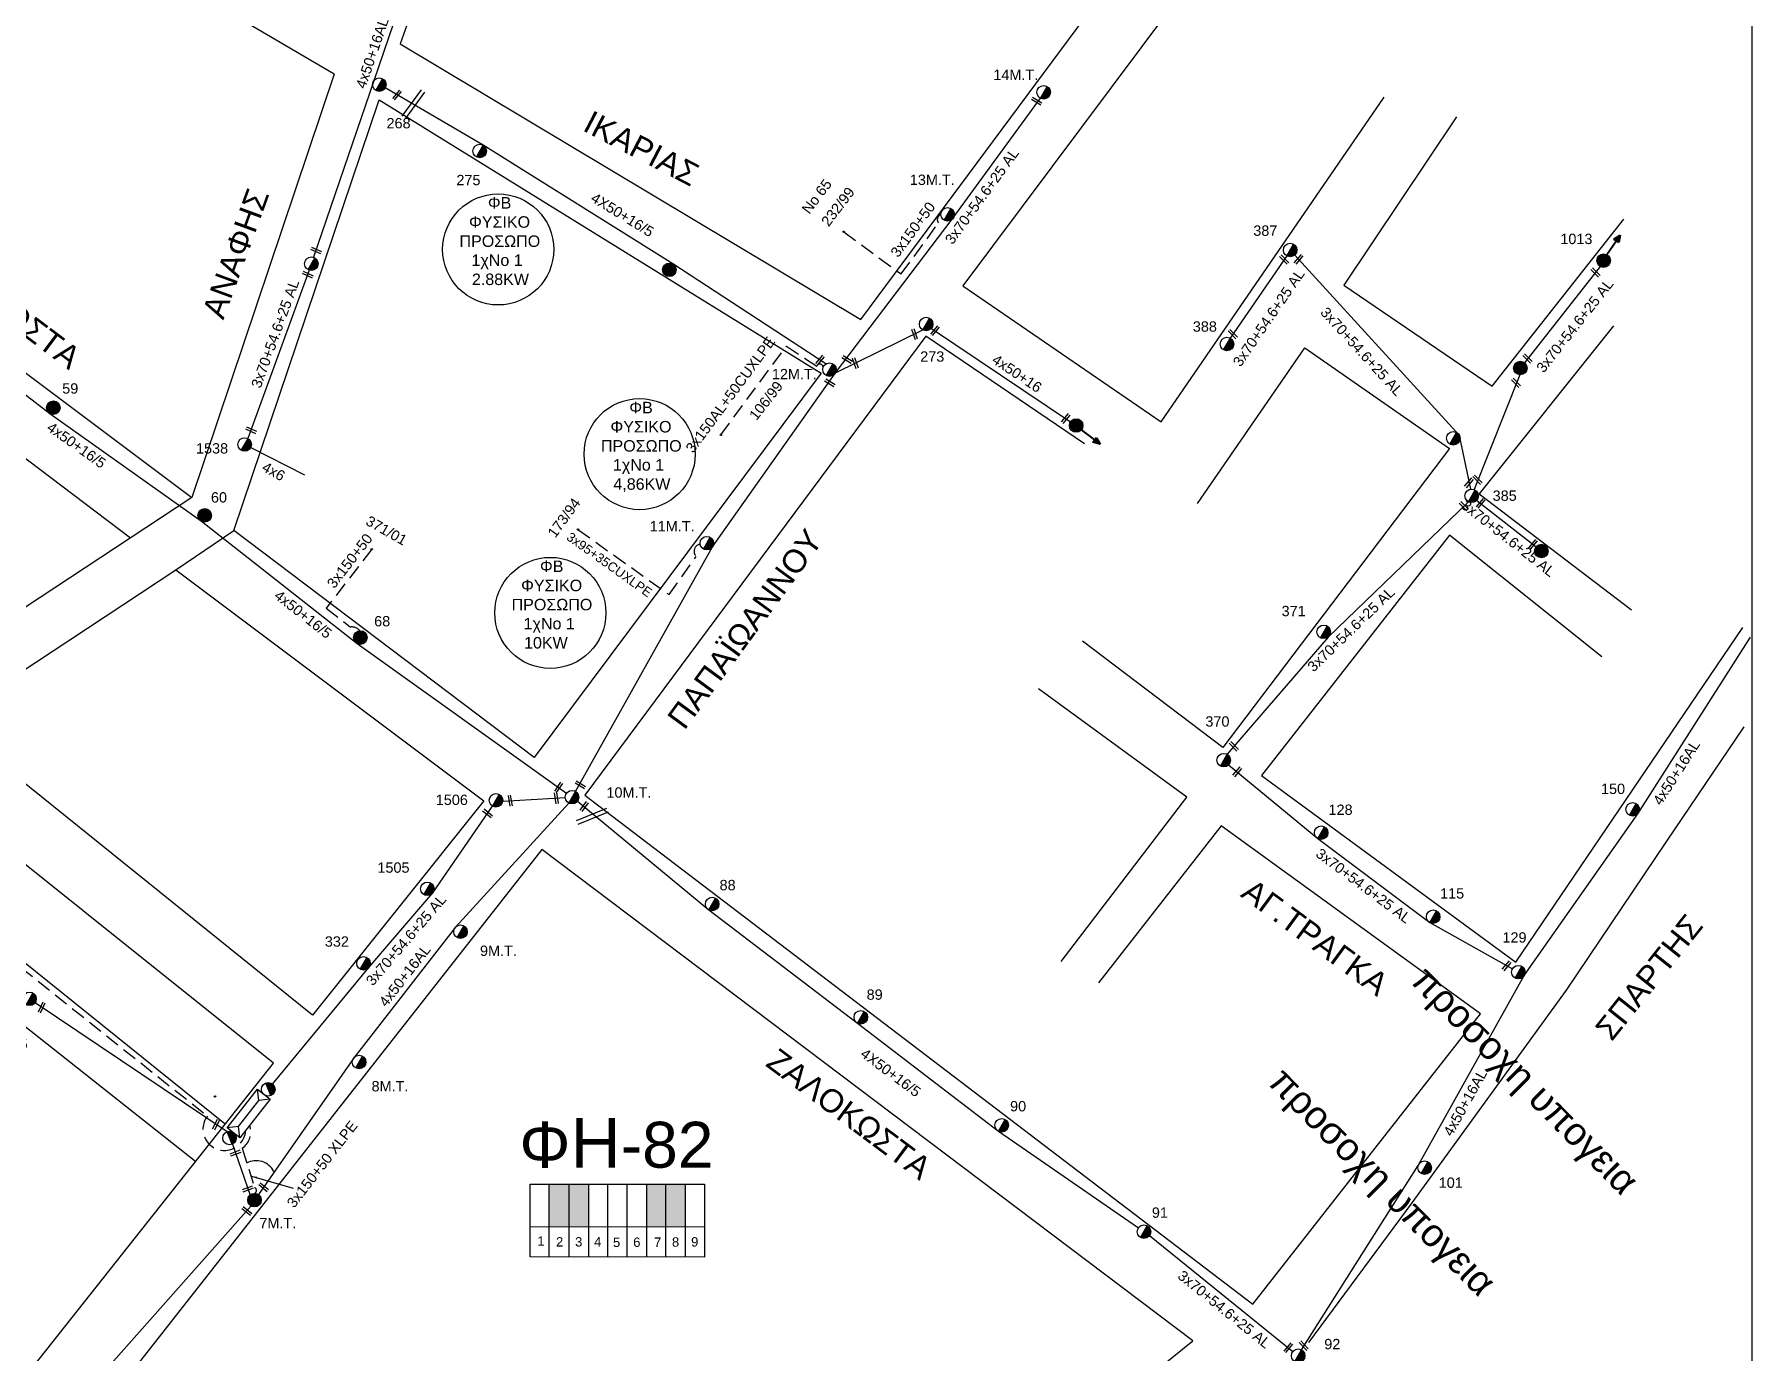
# Model space of a CAD drawing. Header units: millimetres. Extents: x 7477 to 9676, y 1828 to 2857.
# Drawn here: x 9203.3 to 9502.3, y 2445 to 2674.6 of the extents above; entities that cross this region are included whole.
import ezdxf
from ezdxf.enums import TextEntityAlignment as Align

# ---------------------------------------------------------------- set-up
doc = ezdxf.new("R2010")
doc.units = ezdxf.units.MM
doc.linetypes.add('DASHED', pattern=[19.05, 12.7, -6.35])
for name, color, linetype, lineweight in [('3x150+50', 7, 'Continuous', 30), ('3x150+50 XLPE', 7, 'SYN_LINE', 30), ('3x150AL+50CUXLPE', 7, 'Continuous', 30), ('3x70+54.6+25 AL', 7, 'SYN_LINE', 30), ('3x95+35CUXLPE', 7, 'Continuous', 30), ('4x50+16', 7, 'Continuous', 30), ('4x50+16_5', 7, 'Continuous', 30), ('4x50+16AL', 7, 'Continuous', 30), ('4x6', 7, 'SYN_LINE', 30), ('text διευθύνσεων', 250, 'Continuous', 30), ('Υπόβαθρο ΔΕΗ', 7, 'Continuous', 30), ('Υπόβαθρο ΔΕΗ @ 1', 7, 'Continuous', 30)]:
    doc.layers.add(name, color=color, linetype=linetype, lineweight=lineweight)
for name, color, linetype in [('Pillar OTE', 7, 'Continuous'), ('TEXT ΚΑΛΩΔΙΩΝ', 7, 'Continuous'), ('Άγνωστα', 7, 'Continuous'), ('Επίτονοι', 7, 'Continuous'), ('Επιγραφές - Σχήματα', 7, 'Continuous'), ('Καλώδια ΧΤ   3x150+50CU', 7, 'DASHED'), ('Καλώδια ΧΤ   3x150AL+50CU', 7, 'DASHED'), ('Μηχανική τομή', 7, 'Continuous'), ('Στύλος Ξύλινος', 7, 'Continuous'), ('Στύλος Ξύλινος @ 1', 7, 'Continuous'), ('Στύλος ΦΜ', 7, 'Continuous'), ('Στύλος ΦΜ @ 1', 7, 'Continuous'), ('Συνδέσεις', 7, 'Continuous'), ('Τομή', 7, 'Continuous'), ('Υποσταθμός εναέριος 2 στύλων', 7, 'Continuous'), ('Υποσταθμός πόλεως', 7, 'Continuous')]:
    doc.layers.add(name, color=color, linetype=linetype)
doc.styles.add('arial', font='ARIAL.TTF')
doc.styles.get("Standard").update_dxf_attribs({"font": 'ARIAL.TTF'})
doc.linetypes.add('SYN_LINE', pattern='A,0.5,-0.0001,["/\\/\\/\\/",Standard,S=0.1,R=0,X=0,Y=-0.05],-0.25', length=0.7501)
doc.dimstyles.new('ISO-25', dxfattribs={"dimtxt": 2.5, "dimasz": 2.5, "dimexe": 1.25, "dimexo": 0.625, "dimtad": 1, "dimtxsty": 'Standard', "dimcen": 2.5, "dimadec": 0, "dimazin": 0, "dimtfac": 1, "dimtmove": 0, "dimatfit": 3, "dimfxl": 1, "dimarcsym": 0})

# ---------------------------------------------------------------- blocks, each defined once
blk = doc.blocks.new('ΥΠΑΡΧΩΝ ΤΣΙΜΕΝΤΕΝΙΟΣ ΣΤΥΛΟΣ')
at = {"layer": 'Στύλος ΦΜ'}
blk.add_hatch(color=7, dxfattribs=at).paths.add_polyline_path([(-1.29, -2.28, 0.574793), (2.62, 0, 0.268822), (1.3, 2.27)])
at = {"layer": 'Στύλος ΦΜ', "color": 7}
blk.add_line((-1.29, -2.28), (1.3, 2.27), dxfattribs=at)
blk.add_circle((0, 0), 2.62, dxfattribs=at)
at = {"layer": 'Στύλος ΦΜ', "flags": 4}
for tag, p in [('ΤΥΠΟΣ', (-4.91, 3.03)), ('ΑΡΙΘΜΟΣ', (-4.68, 8.05))]:
    blk.add_attdef(tag, p, '', height=4, dxfattribs=at)
blk = doc.blocks.new('ΥΠΑΡΧΩΝ ΞΥΛΙΝΟΣ ΣΤΥΛΟΣ')
at = {"layer": 'Στύλος Ξύλινος'}
h = blk.add_hatch(color=7, dxfattribs=at)
h.paths.add_polyline_path([(-2.62, 0, 0.270008), (-1.29, -2.28), (1.3, 2.27, 0.576266)])
h.paths.add_polyline_path([(-1.29, -2.28, 0.574793), (2.62, 0, 0.268822), (1.3, 2.27)])
at = {"layer": 'Στύλος Ξύλινος', "color": 7}
blk.add_line((-1.29, -2.28), (1.3, 2.27), dxfattribs=at)
blk.add_circle((0, 0), 2.62, dxfattribs=at)
at = {"layer": 'Στύλος Ξύλινος', "flags": 4}
for tag, p in [('ΑΡΙΘΜΟΣ', (-4.91, 8.6)), ('ΤΥΠΟΣ', (-4.85, 3.39))]:
    blk.add_attdef(tag, p, '', height=4, dxfattribs=at)
blk = doc.blocks.new('ΥΠΟΣΤΑΘΜΟΣ ΕΝΑΕΡΙΟΣ ΕΠΙ 2 ΣΤΥΛΩΝ')
at = {"layer": 'Υποσταθμός εναέριος 2 στύλων', "linetype": 'Continuous'}
for points in [[(-11.97, -2.11, 0.574793), (-8.45, -0.07, 0.268822), (-9.64, 1.98)], [(9.68, -2.15, 0.574793), (13.19, -0.1, 0.268822), (12.01, 1.95)]]:
    blk.add_hatch(color=256, dxfattribs=at).paths.add_polyline_path(points)
for p, q in [((-11.97, -2.11), (-9.64, 1.98)), ((9.68, -2.15), (12.01, 1.95))]:
    blk.add_line(p, q, dxfattribs=at)
for centre in [(-10.81, -0.07), (10.84, -0.1)]:
    blk.add_circle(centre, 2.36, dxfattribs=at)
at = {"layer": 'Υποσταθμός πόλεως', "linetype": 'Continuous', "ltscale": 40}
blk.add_lwpolyline([(-8.57, 2.82), (8.57, 2.82), (8.57, -2.82), (-8.57, -2.82)], close=True, dxfattribs=at)
for points in [[(-5.75, 0), (-8.57, 2.82)], [(-8.57, -2.82), (-5.75, 0)], [(-5.75, 0), (5.75, 0)], [(5.75, 0), (8.57, 2.82)], [(8.57, -2.82), (5.75, 0)]]:
    blk.add_lwpolyline(points, dxfattribs=at)
at = {"layer": 'Υποσταθμός εναέριος 2 στύλων', "ltscale": 40, "flags": 1}
for tag, p in [('ΜΕΤΑΣΧΗΜΑΤΙΣΜΟΣ', (14.09, 2.51)), ('ΙΣΧΥΣ', (14.07, -0.28)), ('ΑΡΙΘΜΟΣ', (14.19, -3))]:
    blk.add_attdef(tag, p, '', height=1.8, dxfattribs=at)
blk = doc.blocks.new('ΜΗΧΑΝΙΚΗ ΤΟΜΗ')
at = {"layer": 'Μηχανική τομή', "ltscale": 40}
for p, q in [((-1.9, 0.8), (5.7, 0.8)), ((-1.9, -0.8), (5.7, -0.8))]:
    blk.add_line(p, q, dxfattribs=at)
blk = doc.blocks.new('ΕΠΙΤΟΝΟΣ')
at = {"layer": 'Επίτονοι', "lineweight": 40, "ltscale": 40}
blk.add_hatch(color=256, dxfattribs=at).paths.add_polyline_path([(-1.13, 6.47), (0, 9.1), (1.13, 6.47)])
for p, q in [((-1.13, 6.47), (0, 9.1)), ((0, 9.1), (1.13, 6.47)), ((1.13, 6.47), (-1.13, 6.47)), ((-1.13, 6.47), (0, 6.47)), ((0, 6.47), (0, 0))]:
    blk.add_line(p, q, dxfattribs=at)
blk = doc.blocks.new('ΤΟΜΗ')
at = {"layer": 'Τομή', "ltscale": 40}
for p, q in [((-5.7, 0), (17.1, 0)), ((-5.7, -2.8), (17.1, -2.8))]:
    blk.add_line(p, q, dxfattribs=at)
blk = doc.blocks.new('_ΣΥΝΔΕΣΗ')
at = {"layer": 'Συνδέσεις', "linetype": 'SYN_LINE', "ltscale": 40}
blk.add_hatch(color=256, dxfattribs=at).paths.add_polyline_path([(0.5, 0, 1), (-0.5, 0, 1)])
at = {"layer": 'Συνδέσεις'}
blk.add_circle((0, 0), 0.5, dxfattribs=at)

msp = doc.modelspace()

# ---------------------------------------------------------------- hatches: boundary and pattern name
at = {"layer": 'Καλώδια ΧΤ   3x150AL+50CU', "linetype": 'DASHED', "lineweight": -3, "ltscale": 0.2}
h = msp.add_hatch(color=6, dxfattribs=at)
h.dxf.hatch_style = 1
h.paths.add_polyline_path([(9296.41, 2474.34), (9292.97, 2474.34), (9292.97, 2466.98), (9296.41, 2466.98)])
h = msp.add_hatch(color=85, dxfattribs=at)
h.dxf.hatch_style = 1
h.paths.add_polyline_path([(9296.41, 2466.98), (9299.85, 2466.97), (9299.85, 2474.34), (9296.41, 2474.34)])
h = msp.add_hatch(color=30, dxfattribs=at)
h.dxf.hatch_style = 1
h.paths.add_polyline_path([(9313.17, 2474.33), (9309.87, 2474.33), (9309.87, 2466.97), (9313.17, 2466.96)])
h = msp.add_hatch(color=173, dxfattribs=at)
h.dxf.hatch_style = 1
h.paths.add_polyline_path([(9316.56, 2474.33), (9313.26, 2474.33), (9313.26, 2466.96), (9316.56, 2466.96)])

# ---------------------------------------------------------------- linework, layer by layer
at = {"lineweight": -3, "ltscale": 0.2}
for centre in [(9284.07, 2637.13), (9308.7, 2601.48), (9293.15, 2573.84)]:
    msp.add_circle(centre, 9.67, dxfattribs=at)
at = {"layer": '3x150+50', "color": 173, "linetype": 'DASHED', "lineweight": -3, "ltscale": 0.2}
msp.add_lwpolyline([(9344.25, 2640.21), (9354.22, 2632.86), (9360.77, 2641.74, -0.549198), (9361.15, 2643.18, 0.012471)], format="xyb", dxfattribs=at)
at = {"layer": '3x150+50', "color": 30, "linetype": 'DASHED', "lineweight": -3, "ltscale": 0.2}
msp.add_lwpolyline([(9262.05, 2584.92), (9254.12, 2574.66), (9258.37, 2571.37, -0.270451), (9259.98, 2570.71, 53.254211)], format="xyb", dxfattribs=at)
at = {"layer": '3x150+50 XLPE', "color": 7, "linetype": 'DASHED', "lineweight": -3, "ltscale": 0.2}
msp.add_lwpolyline([(9151.5, 2560.48), (9147.33, 2554.81), (9233.43, 2486.22, 1.317206), (9240.09, 2483.55, 6.266661)], format="xyb", dxfattribs=at)
at = {"layer": '3x150AL+50CUXLPE', "color": 173, "linetype": 'DASHED', "lineweight": -3, "ltscale": 0.2}
msp.add_lwpolyline([(9322.85, 2604.84), (9334.25, 2620.3), (9339.55, 2616.81, -0.879886), (9340.64, 2616.51, -6.90661)], format="xyb", dxfattribs=at)
at = {"layer": '3x70+54.6+25 AL', "color": 173, "linetype": 'SYN_LINE', "lineweight": -3, "ltscale": 15}
msp.add_lwpolyline([(9342.8, 2615.62), (9363.15, 2642.38), (9378.48, 2663.47)], dxfattribs=at)
at = {"layer": '3x70+54.6+25 AL', "color": 30, "linetype": 'SYN_LINE', "lineweight": -3, "ltscale": 15}
for points in [[(9421.41, 2635.99), (9411.56, 2621.67)], [(9453.42, 2595.38), (9451.46, 2604.72), (9422.78, 2636.15)], [(9475.99, 2634.15), (9462.79, 2617.4)], [(9461.95, 2615.3), (9454.02, 2595.31)], [(9453.01, 2593.19), (9428.58, 2569.63), (9410.99, 2549.21)], [(9454.47, 2593.43), (9464.8, 2585.32)], [(9411.25, 2547.37), (9426.8, 2534.54), (9446.31, 2519.91), (9460.7, 2511.84)], [(9244.75, 2491.79), (9261.53, 2512.09), (9272.67, 2525.09), (9283.1, 2540.18)]]:
    msp.add_lwpolyline(points, dxfattribs=at)
at = {"layer": '3x70+54.6+25 AL', "color": 27, "linetype": 'SYN_LINE', "lineweight": -3, "ltscale": 15}
msp.add_lwpolyline([(9251.16, 2633.53), (9240.5, 2604.19)], dxfattribs=at)
at = {"layer": '3x70+54.6+25 AL', "color": 30, "linetype": 'SYN_LINE', "lineweight": -3, "ltscale": 12}
msp.add_lwpolyline([(9284.85, 2541.08), (9295.77, 2541.68)], dxfattribs=at)
at = {"layer": '3x70+54.6+25 AL', "color": 85, "linetype": 'SYN_LINE', "lineweight": -3, "ltscale": 10}
msp.add_lwpolyline([(9237.83, 2481.35), (9240.87, 2472.47)], dxfattribs=at)
at = {"layer": '3x70+54.6+25 AL', "color": 85, "linetype": 'SYN_LINE', "lineweight": -3, "ltscale": 15}
msp.add_lwpolyline([(9241.05, 2470.56), (9214.83, 2440.96), (9197.35, 2420.75), (9175.04, 2397.26), (9154.83, 2384.57), (9129.85, 2371.36)], dxfattribs=at)
at = {"layer": '3x70+54.6+25 AL', "color": 5, "linetype": 'SYN_LINE', "lineweight": -3, "ltscale": 15}
msp.add_lwpolyline([(9397.49, 2465.4), (9422.45, 2445.22)], dxfattribs=at)
at = {"layer": '3x95+35CUXLPE', "color": 173, "linetype": 'DASHED', "lineweight": -3, "ltscale": 0.2}
msp.add_lwpolyline([(9297.96, 2588.36), (9313.83, 2577.03), (9318.56, 2583.64, -0.614964), (9319.24, 2585.8, 107.676032)], format="xyb", dxfattribs=at)
at = {"layer": '4x50+16', "color": 173, "lineweight": -3, "ltscale": 0.2}
msp.add_lwpolyline([(9359.51, 2623.38), (9383.74, 2607.12)], dxfattribs=at)
at = {"layer": '4x50+16_5', "color": 30, "lineweight": -3, "ltscale": 0.2}
msp.add_lwpolyline([(9111.12, 2680.49), (9143.55, 2655.74), (9177.11, 2630.86), (9206.02, 2608.54), (9232.39, 2589.79), (9259.49, 2568.51), (9295.99, 2542.42)], dxfattribs=at)
at = {"layer": '4x50+16_5', "color": 173, "lineweight": -3, "ltscale": 0.2}
for points in [[(9341.12, 2617.18), (9314.47, 2634.6), (9281.43, 2655.29), (9264.37, 2665.24)], [(9342.8, 2615.62), (9358.02, 2623.1)], [(9297.53, 2542.76), (9321.41, 2585.36), (9342.8, 2615.62)]]:
    msp.add_lwpolyline(points, dxfattribs=at)
at = {"layer": '4x50+16_5', "color": 5, "lineweight": -3, "ltscale": 0.2}
msp.add_lwpolyline([(9297.9, 2541.05), (9320.75, 2522.11), (9346.63, 2502.39), (9371.18, 2483.59), (9395.55, 2466.74)], dxfattribs=at)
at = {"layer": '4x50+16AL', "color": 27, "lineweight": -3, "ltscale": 0.2}
msp.add_lwpolyline([(9286.87, 2732.14), (9274.29, 2701.44), (9262.39, 2666.51), (9251.92, 2635.76)], dxfattribs=at)
at = {"layer": '4x50+16AL', "color": 30, "lineweight": -3, "ltscale": 0.2}
msp.add_lwpolyline([(9423.94, 2445.51), (9444.27, 2477.59), (9462.75, 2510.67), (9482.53, 2538.87), (9502.15, 2569.61)], dxfattribs=at)
at = {"layer": '4x50+16AL', "color": 173, "lineweight": -3, "ltscale": 0.2}
msp.add_lwpolyline([(9296.36, 2540.71), (9276.65, 2519.12), (9259.01, 2496.44), (9242.31, 2472.55)], dxfattribs=at)
at = {"layer": '4x50+16AL', "color": 6, "lineweight": -3, "ltscale": 0.2}
msp.add_lwpolyline([(9236.85, 2483.49), (9203.44, 2505.96)], dxfattribs=at)
at = {"layer": '4x6', "color": 27, "linetype": 'SYN_LINE', "lineweight": -3, "ltscale": 10}
msp.add_lwpolyline([(9240.98, 2602.66), (9250.34, 2597.89)], dxfattribs=at)
at = {"layer": 'Pillar OTE', "lineweight": -3, "ltscale": 40}
for points in [[(9289.64, 2461.7), (9289.64, 2474.34), (9319.98, 2474.34), (9319.98, 2461.67), (9289.64, 2461.7)], [(9292.97, 2461.7), (9292.97, 2474.34)], [(9296.41, 2461.69), (9296.41, 2474.34)], [(9299.85, 2461.69), (9299.85, 2474.34)], [(9303.15, 2461.69), (9303.15, 2474.34)], [(9306.53, 2461.68), (9306.53, 2474.34)], [(9309.93, 2461.68), (9309.93, 2474.34)], [(9313.27, 2461.68), (9313.27, 2474.34)], [(9316.66, 2461.67), (9316.66, 2474.34)], [(9289.64, 2466.98), (9319.98, 2466.95)]]:
    msp.add_lwpolyline(points, dxfattribs=at)
at = {"layer": 'Καλώδια ΧΤ   3x150+50CU', "color": 7, "linetype": 'Continuous', "ltscale": 0.2}
msp.add_arc((9241.93, 2474.98), 3.46, 27.2205, 118.6627, dxfattribs=at)
at = {"layer": 'Καλώδια ΧΤ   3x150AL+50CU', "color": 173, "lineweight": -3, "ltscale": 0.2}
msp.add_lwpolyline([(9240.8, 2484.61, -0.323509), (9239.5, 2480.6), (9239.5, 2480.6), (9241.66, 2473.75, -0.670052), (9241.65, 2472.76, -93.426178)], format="xyb", dxfattribs=at)
at = {"layer": 'Υπόβαθρο ΔΕΗ', "lineweight": -3}
msp.add_lwpolyline([(7515.98, 2835.63), (9502.35, 2835.63), (9502.35, 1846.95), (7515.98, 1846.95)], close=True, dxfattribs=at)
for points in [[(9255.52, 2667.65), (9148.39, 2730.48), (9112.34, 2682.68), (9230.74, 2593.93)], [(9402.7, 2727.71), (9287.91, 2731.52), (9266.99, 2672.91), (9347.21, 2624.93), (9412.33, 2712.68), (9410.64, 2716.46), (9420.18, 2728.38), (9501.78, 2728.53), (9501.78, 2728.53)], [(9501.47, 2715.14), (9427.15, 2713.98), (9364.99, 2630.81), (9399.52, 2607.1), (9438.33, 2663.62)], [(9220.02, 2586.87), (9107.09, 2672.33), (9084.47, 2637.5), (9180.23, 2560.67)], [(9255.52, 2667.65), (9230.74, 2593.93), (9180.23, 2560.67), (9171.07, 2554.64), (9162.84, 2544.9), (9162.84, 2544.9)], [(9170.11, 2538.21), (9178.31, 2548.71), (9188.08, 2555.05), (9227.93, 2581.36), (9238.05, 2588.16), (9263.36, 2663.15)], [(9263.36, 2663.15), (9340.29, 2615.59), (9290.36, 2548.66), (9238.05, 2588.16)], [(9450.96, 2660.19), (9431.32, 2630.89), (9457.18, 2613.34), (9480.09, 2642.41)], [(9478.28, 2623.82), (9454.92, 2594.59), (9481.4, 2574.38)], [(9386.19, 2603.3), (9358.53, 2622.05), (9299.18, 2542.08), (9415.47, 2453.45), (9455.1, 2504.01), (9409.97, 2536.74), (9388.59, 2509.42)], [(9405.86, 2592.87), (9424.53, 2620), (9449.72, 2602.48), (9410.25, 2550.4), (9385.83, 2568.9)], [(9476.23, 2566.16), (9449.72, 2587.35), (9416.97, 2545.51), (9461.3, 2513.01), (9500.83, 2571.3)], [(9227.93, 2581.36), (9281.58, 2541.13), (9251.76, 2503.77), (9188.08, 2555.05)], [(9382.13, 2513.12), (9404.01, 2541.76), (9378.18, 2560.59)], [(9425.21, 2446.76), (9443.24, 2471.13), (9470.13, 2508.16), (9487.6, 2534.06), (9501.05, 2554)], [(9197.76, 2435.8), (9244.94, 2495.42), (9178.31, 2548.71)], [(9236.54, 2484.81), (9170.11, 2538.21), (9171.36, 2539.81)], [(9256.8, 2327.51), (9405.03, 2447.06), (9291.69, 2532.65), (9204.44, 2421.56)], [(9197.1, 2505.43), (9231.39, 2478.3)]]:
    msp.add_lwpolyline(points, dxfattribs=at)

# ---------------------------------------------------------------- block references
at = {"layer": 'Επίτονοι', "lineweight": -3}
for p, xscale, yscale, zscale, rotation in [((9477.15, 2636.2), 0.449999999999818, 0.449999999999818, 0.449999999999818, 325.8080311489101), ((9385.64, 2605.73), 0.4499999999998181, 0.4499999999998181, 0.4499999999998181, 232.210663294091)]:
    msp.add_blockref('ΕΠΙΤΟΝΟΣ', p, dxfattribs=dict(at, xscale=xscale, yscale=yscale, zscale=zscale, rotation=rotation))
at = {"layer": 'Μηχανική τομή', "lineweight": -3, "zscale": 0.4999999999999997}
for p, xscale, yscale, rotation in [((9266.71, 2664.38), 0.2499999999999996, 0.2499999999999996, 229.8299566079403), ((9378.25, 2662.65), 0.2499999999999996, 0.2499999999999996, 148.9496322503975), ((9251.91, 2637.17), 0.2499999999999995, 0.2499999999999995, 335.43397930555), ((9420.59, 2635.7), 0.2499999999999996, 0.2499999999999996, 314.0430771350141), ((9423.72, 2635.77), 0.2499999999999996, 0.2499999999999996, 229.8299566079403), ((9250.46, 2632.96), 0.2499999999999995, 0.2499999999999995, 335.43397930555), ((9474.81, 2633.46), 0.2499999999999996, 0.2499999999999996, 314.0430771350141), ((9356.39, 2622.85), 0.2499999999999996, 0.2499999999999996, 288.7319170247697), ((9360.4, 2623.33), 0.2499999999999996, 0.2499999999999996, 229.8299566079403), ((9411.68, 2622.73), 0.2499999999999996, 0.2499999999999996, 314.0430771350141), ((9340.39, 2618.2), 0.2499999999999996, 0.2499999999999996, 229.8299566079403), ((9345.24, 2617.7), 0.2499999999999996, 0.2499999999999996, 148.9496322503976), ((9346.08, 2617.79), 0.2499999999999996, 0.2499999999999996, 288.7319170247697), ((9463, 2618.47), 0.2499999999999996, 0.2499999999999996, 314.0430771350141), ((9342.23, 2613.64), 0.2499999999999996, 0.2499999999999996, 148.9496322503976), ((9460.98, 2614.24), 0.2499999999999996, 0.2499999999999996, 314.0430771350141), ((9383.17, 2608.04), 0.2499999999999996, 0.2499999999999996, 229.8299566079403), ((9240.61, 2605.87), 0.2499999999999995, 0.2499999999999995, 335.43397930555), ((9453.38, 2596.84), 0.2499999999999996, 0.2499999999999996, 229.8299566079403), ((9454.29, 2597.36), 0.2499999999999996, 0.2499999999999996, 314.0430771350141), ((9451.88, 2592.76), 0.2499999999999996, 0.2499999999999996, 314.0430771350141), ((9455.43, 2593.29), 0.2499999999999996, 0.2499999999999996, 229.8299566079403), ((9464.54, 2586.14), 0.2499999999999996, 0.2499999999999996, 229.8299566079403), ((9411.83, 2550.94), 0.2499999999999996, 0.2499999999999996, 314.0430771350141), ((9413.04, 2546.53), 0.2499999999999996, 0.2499999999999996, 229.8299566079403), ((9286.06, 2541.6), 0.2499999999999996, 0.2499999999999996, 279.2271521262281), ((9294.1, 2542.04), 0.2499999999999996, 0.2499999999999996, 279.2271521262281), ((9294.83, 2543.83), 0.2499999999999996, 0.2499999999999996, 234.9680245887962), ((9298.77, 2543.61), 0.2499999999999996, 0.2499999999999996, 148.9496322503976), ((9281.86, 2539.24), 0.2499999999999996, 0.2499999999999996, 321.5686869602987), ((9299.28, 2540.51), 0.2499999999999996, 0.2499999999999996, 234.9680245887962), ((9459.94, 2512.75), 0.2499999999999996, 0.2499999999999996, 229.8299566079403), ((9204.39, 2504.73), 0.2499999999999996, 0.2499999999999996, 63.64666409903229), ((9234.73, 2484.32), 0.2499999999999996, 0.2499999999999996, 63.64666409903229), ((9237.9, 2479.64), 0.2499999999999996, 0.2499999999999996, 20.74435878921441), ((9240.04, 2473.39), 0.2499999999999996, 0.2499999999999996, 20.74435878921441), ((9242.86, 2474.14), 0.2499999999999996, 0.2499999999999996, 321.5686869602987), ((9239.92, 2470), 0.2499999999999996, 0.2499999999999996, 321.5686869602987), ((9421.95, 2446.25), 0.2499999999999996, 0.2499999999999996, 229.8299566079403), ((9424.01, 2446.57), 0.2499999999999996, 0.2499999999999996, 314.0430771350141)]:
    msp.add_blockref('ΜΗΧΑΝΙΚΗ ΤΟΜΗ', p, dxfattribs=dict(at, xscale=xscale, yscale=yscale, rotation=rotation))
at = {"layer": 'Στύλος Ξύλινος @ 1', "lineweight": -3, "ltscale": 40}
ref = msp.add_blockref('ΥΠΑΡΧΩΝ ΞΥΛΙΝΟΣ ΣΤΥΛΟΣ', (9476.57, 2635.18), dxfattribs=dict(at, xscale=0.4499999999998181, yscale=0.4499999999998181, zscale=0.4499999999998181))
ref.add_attrib('ΤΥΠΟΣ', '1013', (9469.03, 2638.06), dxfattribs={"layer": 'Στύλος Ξύλινος', "height": 1.8, "flags": 4})
at = {"layer": 'Στύλος Ξύλινος @ 1', "lineweight": -3, "ltscale": 40, "xscale": 0.4499999999998181, "yscale": 0.4499999999998181, "zscale": 0.4499999999998181}
for p in [(9313.88, 2633.58), (9462.06, 2616.47), (9384.72, 2606.46), (9465.73, 2584.6)]:
    msp.add_blockref('ΥΠΑΡΧΩΝ ΞΥΛΙΝΟΣ ΣΤΥΛΟΣ', p, dxfattribs=at)
at = {"layer": 'Στύλος Ξύλινος @ 1', "lineweight": -3, "ltscale": 40}
ref = msp.add_blockref('ΥΠΑΡΧΩΝ ΞΥΛΙΝΟΣ ΣΤΥΛΟΣ', (9206.61, 2609.57), dxfattribs=dict(at, xscale=0.4499999999998181, yscale=0.4499999999998181, zscale=0.4499999999998181))
ref.add_attrib('ΤΥΠΟΣ', '59', (9208.15, 2612.02), dxfattribs={"layer": 'Στύλος Ξύλινος', "height": 1.8, "flags": 4})
ref = msp.add_blockref('ΥΠΑΡΧΩΝ ΞΥΛΙΝΟΣ ΣΤΥΛΟΣ', (9232.97, 2590.81), dxfattribs=dict(at, xscale=0.4499999999998181, yscale=0.4499999999998181, zscale=0.4499999999998181))
ref.add_attrib('ΤΥΠΟΣ', '60', (9234.05, 2593.05), dxfattribs={"layer": 'Στύλος Ξύλινος', "height": 1.8, "flags": 4})
ref = msp.add_blockref('ΥΠΑΡΧΩΝ ΞΥΛΙΝΟΣ ΣΤΥΛΟΣ', (9260.08, 2569.54), dxfattribs=dict(at, xscale=0.4499999999998181, yscale=0.4499999999998181, zscale=0.4499999999998181))
ref.add_attrib('ΤΥΠΟΣ', '68', (9262.47, 2571.49), dxfattribs={"layer": 'Στύλος Ξύλινος', "height": 1.8, "flags": 4})
ref = msp.add_blockref('ΥΠΑΡΧΩΝ ΞΥΛΙΝΟΣ ΣΤΥΛΟΣ', (9241.63, 2471.58), dxfattribs=dict(at, xscale=0.449999999999818, yscale=0.449999999999818, zscale=0.449999999999818))
ref.add_attrib('ΤΥΠΟΣ', '7M.T.', (9242.48, 2466.67), dxfattribs={"layer": 'Στύλος Ξύλινος', "height": 1.8, "flags": 4})
at = {"layer": 'Στύλος ΦΜ @ 1', "lineweight": -3, "ltscale": 40}
ref = msp.add_blockref('ΥΠΑΡΧΩΝ ΤΣΙΜΕΝΤΕΝΙΟΣ ΣΤΥΛΟΣ', (9379.06, 2664.5), dxfattribs=dict(at, xscale=0.449999999999818, yscale=0.449999999999818, zscale=0.449999999999818))
ref.add_attrib('ΤΥΠΟΣ', '14M.T.', (9370.29, 2666.63), dxfattribs={"layer": 'Στύλος ΦΜ', "height": 1.8, "flags": 4})
ref = msp.add_blockref('ΥΠΑΡΧΩΝ ΤΣΙΜΕΝΤΕΝΙΟΣ ΣΤΥΛΟΣ', (9263.36, 2665.83), dxfattribs=dict(at, xscale=0.449999999999818, yscale=0.449999999999818, zscale=0.449999999999818))
ref.add_attrib('ΤΥΠΟΣ', '268', (9264.62, 2658.21), dxfattribs={"layer": 'Στύλος ΦΜ', "height": 1.8, "flags": 4})
ref = msp.add_blockref('ΥΠΑΡΧΩΝ ΤΣΙΜΕΝΤΕΝΙΟΣ ΣΤΥΛΟΣ', (9280.85, 2654.26), dxfattribs=dict(at, xscale=0.449999999999818, yscale=0.449999999999818, zscale=0.449999999999818))
ref.add_attrib('ΤΥΠΟΣ', '275', (9276.79, 2648.31), dxfattribs={"layer": 'Στύλος ΦΜ', "height": 1.8, "flags": 4})
ref = msp.add_blockref('ΥΠΑΡΧΩΝ ΤΣΙΜΕΝΤΕΝΙΟΣ ΣΤΥΛΟΣ', (9362.33, 2643.23), dxfattribs=dict(at, xscale=0.4499999999998181, yscale=0.4499999999998181, zscale=0.4499999999998181))
ref.add_attrib('ΤΥΠΟΣ', '13M.T.', (9355.75, 2648.36), dxfattribs={"layer": 'Στύλος ΦΜ', "height": 1.8, "flags": 4})
ref = msp.add_blockref('ΥΠΑΡΧΩΝ ΤΣΙΜΕΝΤΕΝΙΟΣ ΣΤΥΛΟΣ', (9421.99, 2637.02), dxfattribs=dict(at, xscale=0.449999999999818, yscale=0.449999999999818, zscale=0.449999999999818))
ref.add_attrib('ΤΥΠΟΣ', '387', (9415.56, 2639.5), dxfattribs={"layer": 'Στύλος ΦΜ', "height": 1.8, "flags": 4})
at = {"layer": 'Στύλος ΦΜ @ 1', "lineweight": -3, "ltscale": 40, "xscale": 0.4499999999998181, "yscale": 0.4499999999998181, "zscale": 0.4499999999998181}
for p in [(9251.54, 2634.64), (9450.39, 2604.24)]:
    msp.add_blockref('ΥΠΑΡΧΩΝ ΤΣΙΜΕΝΤΕΝΙΟΣ ΣΤΥΛΟΣ', p, dxfattribs=at)
at = {"layer": 'Στύλος ΦΜ @ 1', "lineweight": -3, "ltscale": 40}
ref = msp.add_blockref('ΥΠΑΡΧΩΝ ΤΣΙΜΕΝΤΕΝΙΟΣ ΣΤΥΛΟΣ', (9358.6, 2624.13), dxfattribs=dict(at, xscale=0.4499999999998181, yscale=0.4499999999998181, zscale=0.4499999999998181))
ref.add_attrib('ΤΥΠΟΣ', '273', (9357.56, 2617.58), dxfattribs={"layer": 'Στύλος ΦΜ', "height": 1.8, "flags": 4})
ref = msp.add_blockref('ΥΠΑΡΧΩΝ ΤΣΙΜΕΝΤΕΝΙΟΣ ΣΤΥΛΟΣ', (9410.98, 2620.65), dxfattribs=dict(at, xscale=0.4499999999998181, yscale=0.4499999999998181, zscale=0.4499999999998181))
ref.add_attrib('ΤΥΠΟΣ', '388', (9405.03, 2622.8), dxfattribs={"layer": 'Στύλος ΦΜ', "height": 1.8, "flags": 4})
ref = msp.add_blockref('ΥΠΑΡΧΩΝ ΤΣΙΜΕΝΤΕΝΙΟΣ ΣΤΥΛΟΣ', (9341.77, 2616.2), dxfattribs=dict(at, xscale=0.4499999999998181, yscale=0.4499999999998181, zscale=0.4499999999998181))
ref.add_attrib('ΤΥΠΟΣ', '12M.T.', (9331.73, 2614.52), dxfattribs={"layer": 'Στύλος ΦΜ', "height": 1.8, "flags": 4})
ref = msp.add_blockref('ΥΠΑΡΧΩΝ ΤΣΙΜΕΝΤΕΝΙΟΣ ΣΤΥΛΟΣ', (9239.92, 2603.17), dxfattribs=dict(at, xscale=0.4499999999998181, yscale=0.4499999999998181, zscale=0.4499999999998181))
ref.add_attrib('ΤΥΠΟΣ', '1538', (9231.45, 2601.59), dxfattribs={"layer": 'Στύλος ΦΜ', "height": 1.8, "flags": 4})
ref = msp.add_blockref('ΥΠΑΡΧΩΝ ΤΣΙΜΕΝΤΕΝΙΟΣ ΣΤΥΛΟΣ', (9453.59, 2594.22), dxfattribs=dict(at, xscale=0.4499999999998181, yscale=0.4499999999998181, zscale=0.4499999999998181))
ref.add_attrib('ΤΥΠΟΣ', '385', (9457.24, 2593.35), dxfattribs={"layer": 'Στύλος ΦΜ', "height": 1.8, "flags": 4})
ref = msp.add_blockref('ΥΠΑΡΧΩΝ ΤΣΙΜΕΝΤΕΝΙΟΣ ΣΤΥΛΟΣ', (9320.4, 2585.98), dxfattribs=dict(at, xscale=0.4499999999998181, yscale=0.4499999999998181, zscale=0.4499999999998181))
ref.add_attrib('ΤΥΠΟΣ', '11M.T.', (9310.45, 2588.03), dxfattribs={"layer": 'Στύλος ΦΜ', "height": 1.8, "flags": 4})
ref = msp.add_blockref('ΥΠΑΡΧΩΝ ΤΣΙΜΕΝΤΕΝΙΟΣ ΣΤΥΛΟΣ', (9427.83, 2570.53), dxfattribs=dict(at, xscale=0.449999999999818, yscale=0.449999999999818, zscale=0.449999999999818))
ref.add_attrib('ΤΥΠΟΣ', '371', (9420.49, 2573.26), dxfattribs={"layer": 'Στύλος ΦΜ', "height": 1.8, "rotation": 360, "flags": 4})
ref = msp.add_blockref('ΥΠΑΡΧΩΝ ΤΣΙΜΕΝΤΕΝΙΟΣ ΣΤΥΛΟΣ', (9410.41, 2548.19), dxfattribs=dict(at, xscale=0.4499999999998181, yscale=0.4499999999998181, zscale=0.4499999999998181))
ref.add_attrib('ΤΥΠΟΣ', '370', (9407.22, 2554.03), dxfattribs={"layer": 'Στύλος ΦΜ', "height": 1.8, "flags": 4})
ref = msp.add_blockref('ΥΠΑΡΧΩΝ ΤΣΙΜΕΝΤΕΝΙΟΣ ΣΤΥΛΟΣ', (9283.68, 2541.2), dxfattribs=dict(at, xscale=0.4499999999998181, yscale=0.4499999999998181, zscale=0.4499999999998181))
ref.add_attrib('ΤΥΠΟΣ', '1506', (9273.2, 2540.39), dxfattribs={"layer": 'Στύλος ΦΜ', "height": 1.8, "flags": 4})
ref = msp.add_blockref('ΥΠΑΡΧΩΝ ΤΣΙΜΕΝΤΕΝΙΟΣ ΣΤΥΛΟΣ', (9296.94, 2541.74), dxfattribs=dict(at, xscale=0.449999999999818, yscale=0.449999999999818, zscale=0.449999999999818))
ref.add_attrib('ΤΥΠΟΣ', '10M.T.', (9302.92, 2541.66), dxfattribs={"layer": 'Στύλος ΦΜ', "height": 1.8, "flags": 4})
ref = msp.add_blockref('ΥΠΑΡΧΩΝ ΤΣΙΜΕΝΤΕΝΙΟΣ ΣΤΥΛΟΣ', (9481.63, 2539.63), dxfattribs=dict(at, xscale=0.449999999999818, yscale=0.449999999999818, zscale=0.449999999999818))
ref.add_attrib('ΤΥΠΟΣ', '150', (9476.11, 2542.3), dxfattribs={"layer": 'Στύλος ΦΜ', "height": 1.8, "flags": 4})
ref = msp.add_blockref('ΥΠΑΡΧΩΝ ΤΣΙΜΕΝΤΕΝΙΟΣ ΣΤΥΛΟΣ', (9427.38, 2535.56), dxfattribs=dict(at, xscale=0.449999999999818, yscale=0.449999999999818, zscale=0.449999999999818))
ref.add_attrib('ΤΥΠΟΣ', '128', (9428.66, 2538.66), dxfattribs={"layer": 'Στύλος ΦΜ', "height": 1.8, "flags": 4})
ref = msp.add_blockref('ΥΠΑΡΧΩΝ ΤΣΙΜΕΝΤΕΝΙΟΣ ΣΤΥΛΟΣ', (9271.73, 2525.79), dxfattribs=dict(at, xscale=0.4499999999998181, yscale=0.4499999999998181, zscale=0.4499999999998181))
ref.add_attrib('ΤΥΠΟΣ', '1505', (9263.04, 2528.59), dxfattribs={"layer": 'Στύλος ΦΜ', "height": 1.8, "flags": 4})
ref = msp.add_blockref('ΥΠΑΡΧΩΝ ΤΣΙΜΕΝΤΕΝΙΟΣ ΣΤΥΛΟΣ', (9321.33, 2523.13), dxfattribs=dict(at, xscale=0.4499999999998181, yscale=0.4499999999998181, zscale=0.4499999999998181))
ref.add_attrib('ΤΥΠΟΣ', '88', (9322.62, 2525.54), dxfattribs={"layer": 'Στύλος ΦΜ', "height": 1.8, "flags": 4})
ref = msp.add_blockref('ΥΠΑΡΧΩΝ ΤΣΙΜΕΝΤΕΝΙΟΣ ΣΤΥΛΟΣ', (9446.89, 2520.93), dxfattribs=dict(at, xscale=0.4499999999998181, yscale=0.4499999999998181, zscale=0.4499999999998181))
ref.add_attrib('ΤΥΠΟΣ', '115', (9448.09, 2524.09), dxfattribs={"layer": 'Στύλος ΦΜ', "height": 1.8, "flags": 4})
ref = msp.add_blockref('ΥΠΑΡΧΩΝ ΤΣΙΜΕΝΤΕΝΙΟΣ ΣΤΥΛΟΣ', (9277.5, 2518.31), dxfattribs=dict(at, xscale=0.4499999999998181, yscale=0.4499999999998181, zscale=0.4499999999998181))
ref.add_attrib('ΤΥΠΟΣ', '9M.T.', (9280.9, 2514.1), dxfattribs={"layer": 'Στύλος ΦΜ', "height": 1.8, "flags": 4})
ref = msp.add_blockref('ΥΠΑΡΧΩΝ ΤΣΙΜΕΝΤΕΝΙΟΣ ΣΤΥΛΟΣ', (9461.73, 2511.27), dxfattribs=dict(at, xscale=0.449999999999818, yscale=0.449999999999818, zscale=0.449999999999818))
ref.add_attrib('ΤΥΠΟΣ', '129', (9458.95, 2516.42), dxfattribs={"layer": 'Στύλος ΦΜ', "height": 1.8, "flags": 4})
ref = msp.add_blockref('ΥΠΑΡΧΩΝ ΤΣΙΜΕΝΤΕΝΙΟΣ ΣΤΥΛΟΣ', (9260.61, 2512.81), dxfattribs=dict(at, xscale=0.4499999999998181, yscale=0.4499999999998181, zscale=0.4499999999998181))
ref.add_attrib('ΤΥΠΟΣ', '332', (9253.88, 2515.71), dxfattribs={"layer": 'Στύλος ΦΜ', "height": 1.8, "flags": 4})
ref = msp.add_blockref('ΥΠΑΡΧΩΝ ΤΣΙΜΕΝΤΕΝΙΟΣ ΣΤΥΛΟΣ', (9347.21, 2503.42), dxfattribs=dict(at, xscale=0.449999999999818, yscale=0.449999999999818, zscale=0.449999999999818))
ref.add_attrib('ΤΥΠΟΣ', '89', (9348.23, 2506.47), dxfattribs={"layer": 'Στύλος ΦΜ', "height": 1.8, "flags": 4})
ref = msp.add_blockref('ΥΠΑΡΧΩΝ ΤΣΙΜΕΝΤΕΝΙΟΣ ΣΤΥΛΟΣ', (9259.85, 2495.62), dxfattribs=dict(at, xscale=0.4499999999998181, yscale=0.4499999999998181, zscale=0.4499999999998181))
ref.add_attrib('ΤΥΠΟΣ', '8M.T.', (9262.02, 2490.51), dxfattribs={"layer": 'Στύλος ΦΜ', "height": 1.8, "flags": 4})
ref = msp.add_blockref('ΥΠΑΡΧΩΝ ΤΣΙΜΕΝΤΕΝΙΟΣ ΣΤΥΛΟΣ', (9371.76, 2484.61), dxfattribs=dict(at, xscale=0.449999999999818, yscale=0.449999999999818, zscale=0.449999999999818))
ref.add_attrib('ΤΥΠΟΣ', '90', (9373.21, 2487.03), dxfattribs={"layer": 'Στύλος ΦΜ', "height": 1.8, "flags": 4})
ref = msp.add_blockref('ΥΠΑΡΧΩΝ ΤΣΙΜΕΝΤΕΝΙΟΣ ΣΤΥΛΟΣ', (9445.39, 2477.22), dxfattribs=dict(at, xscale=0.449999999999818, yscale=0.449999999999818, zscale=0.449999999999818))
ref.add_attrib('ΤΥΠΟΣ', '101', (9447.85, 2473.72), dxfattribs={"layer": 'Στύλος ΦΜ', "height": 1.8, "flags": 4})
ref = msp.add_blockref('ΥΠΑΡΧΩΝ ΤΣΙΜΕΝΤΕΝΙΟΣ ΣΤΥΛΟΣ', (9396.52, 2466.07), dxfattribs=dict(at, xscale=0.449999999999818, yscale=0.449999999999818, zscale=0.449999999999818))
ref.add_attrib('ΤΥΠΟΣ', '91', (9397.9, 2468.5), dxfattribs={"layer": 'Στύλος ΦΜ', "height": 1.8, "flags": 4})
ref = msp.add_blockref('ΥΠΑΡΧΩΝ ΤΣΙΜΕΝΤΕΝΙΟΣ ΣΤΥΛΟΣ', (9423.37, 2444.48), dxfattribs=dict(at, xscale=0.449999999999818, yscale=0.449999999999818, zscale=0.449999999999818))
ref.add_attrib('ΤΥΠΟΣ', '92', (9427.92, 2445.61), dxfattribs={"layer": 'Στύλος ΦΜ', "height": 1.8, "flags": 4})
at = {"layer": 'Συνδέσεις', "lineweight": -3, "xscale": 0.25, "yscale": 0.25, "zscale": 0.25}
for p in [(9344.25, 2640.21), (9322.85, 2604.84), (9297.96, 2588.36), (9262.05, 2584.92), (9234.76, 2489.63)]:
    msp.add_blockref('_ΣΥΝΔΕΣΗ', p, dxfattribs=at)
at = {"layer": 'Τομή', "lineweight": -3, "xscale": 0.2499999999999996, "yscale": 0.2499999999999996, "zscale": 0.2499999999999996}
for p, rotation in [((9268.19, 2661.46), 53.64867218581642), ((9299.03, 2538.24), 21.9925601507819)]:
    msp.add_blockref('ΤΟΜΗ', p, dxfattribs=dict(at, rotation=rotation))
at = {"layer": 'Υποσταθμός εναέριος 2 στύλων', "lineweight": -3, "xscale": 0.4999999999999998, "yscale": 0.4999999999999998, "zscale": 0.4999999999999998, "rotation": 51.59733867705511}
msp.add_blockref('ΥΠΟΣΤΑΘΜΟΣ ΕΝΑΕΡΙΟΣ ΕΠΙ 2 ΣΤΥΛΩΝ', (9240.62, 2486.65), dxfattribs=at)
at = {"layer": 'Υπόβαθρο ΔΕΗ @ 1', "lineweight": -3}
ref = msp.add_blockref('ΥΠΑΡΧΩΝ ΤΣΙΜΕΝΤΕΝΙΟΣ ΣΤΥΛΟΣ', (9202.46, 2506.62), dxfattribs=dict(at, xscale=0.4499999999998181, yscale=0.4499999999998181, zscale=0.4499999999998181))
ref.add_attrib('ΤΥΠΟΣ', '915', (9197.93, 2497.88), dxfattribs={"layer": 'Στύλος ΦΜ', "height": 1.8, "flags": 4})

# ---------------------------------------------------------------- texts
at = {"lineweight": -3, "ltscale": 30, "char_height": 1.63, "width": 11.2573, "attachment_point": 1}
for s, insert in [('1', (9290.89, 2465.26)), ('2', (9294.13, 2465.13)), ('3', (9297.46, 2465.13)), ('4', (9300.76, 2465.13)), ('5', (9304.06, 2465.05)), ('6', (9307.58, 2465.07)), ('7', (9311.21, 2465.07)), ('8', (9314.33, 2465.1)), ('9', (9317.66, 2465.13))]:
    msp.add_mtext(s, dxfattribs=dict(at, insert=insert))
at = {"layer": 'text διευθύνσεων', "color": 7, "lineweight": -3}
msp.add_text('ΖΑΛΑΚΩΣΤΑ', height=4, rotation=323.1442, dxfattribs=at).set_placement((9197.31, 2627.59), align=Align.MIDDLE_CENTER)
at = {"layer": 'text διευθύνσεων', "color": 7, "lineweight": -3, "ltscale": 40, "char_height": 4, "width": 94.4586, "attachment_point": 1, "style": 'arial'}
for s, insert, rotation in [('IKAPIAΣ', (9300.43, 2661.47), 332.4979), ('ΑΝΑΦΗΣ', (9232.45, 2626.12), 69.9136), ('ΠΑΠΑΪΩΑΝΝΟΥ', (9313.28, 2555.64), 53.7778), ('AΓ.TPAΓKA', (9415.54, 2527.78), 323.6771), ('ΣΠAPTHΣ', (9474.84, 2501.57), 51.4205), ('ZAΛOKΩΣTA', (9332.85, 2498.27), 323.3155)]:
    msp.add_mtext(s, dxfattribs=dict(at, insert=insert, rotation=rotation))
at = {"layer": 'TEXT ΚΑΛΩΔΙΩΝ', "linetype": 'Continuous', "lineweight": -3, "ltscale": 0.2}
for s, height, rotation, p in [('4x50+16AL', 1.8, 71.1905, (9262.13, 2671.33)), ('3x70+54.6+25 AL', 1.8, 53.9854, (9368.3, 2646.41)), ('3x150+50', 1.8, 53.5963, (9356.28, 2640.6)), ('3x70+54.6+25 AL', 1.8, 55.4912, (9418.24, 2625.23)), ('3x70+54.6+25 AL', 1.8, 70.0257, (9245.23, 2622.46)), ('3x70+54.6+25 AL', 1.8, 51.7737, (9471.56, 2623.85)), ('3x70+54.6+25 AL', 1.8, 312.3837, (9434.46, 2619.35)), ('3x150AL+50CUXLPE', 1.8, 53.6008, (9324.5, 2611.83)), ('4x50+16', 1.8, 326.1308, (9374.42, 2615.54)), ('4x50+16/5', 1.8, 324.5706, (9210.64, 2603.05)), ('4x6', 1.8, 330.9426, (9244.97, 2598.48)), ('3x70+54.6+25 AL', 1.8, 321.8639, (9459.98, 2586.82)), ('3x150+50', 1.8, 52.3298, (9258.21, 2582.9)), ('3x95+35CUXLPE', 1.6, 324.4641, (9303.44, 2582.24)), ('3x70+54.6+25 AL', 1.8, 43.9759, (9432.57, 2570.97)), ('4x50+16/5', 1.8, 321.8705, (9250.11, 2573.59)), ('4x50+16AL', 1.8, 57.4486, (9489.24, 2546.04)), ('3x70+54.6+25 AL', 1.8, 323.1364, (9434.76, 2526.32)), ('3x70+54.6+25 AL', 1.8, 49.4074, (9268.02, 2516.89)), ('4x50+16AL', 1.8, 52.1315, (9267.8, 2510.68)), ('4x50+16AL', 1.8, 60.8183, (9452.46, 2488.56)), ('3x150+50 XLPE', 1.8, 52.2561, (9253.41, 2477.84)), ('3x70+54.6+25 AL', 1.8, 321.0419, (9410.52, 2452.56))]:
    msp.add_text(s, height=height, rotation=rotation, dxfattribs=at).set_placement(p, align=Align.MIDDLE_CENTER)
at = {"layer": 'TEXT ΚΑΛΩΔΙΩΝ', "color": 1, "linetype": 'Continuous', "lineweight": -3, "ltscale": 0.2}
for p in [(9462.96, 2492.52), (9438.11, 2474.87)]:
    msp.add_text('προσοχη υπογεια', height=4.7764, rotation=314.6914, dxfattribs=at).set_placement(p, align=Align.MIDDLE_CENTER)
at = {"layer": 'Άγνωστα', "lineweight": -3, "ltscale": 40, "char_height": 1.8, "width": 27.758, "attachment_point": 1, "style": 'arial'}
for s, insert, rotation in [('4X50+16/5', (9300.97, 2647.14), 328.4644), ('No 65', (9336.8, 2644.24), 52.6996), ('232/99', (9340.18, 2642.07), 52.6996), ('106/99', (9327.62, 2608.33), 51.9668), ('173/94', (9292.55, 2587.82), 54.0918), ('371/01', (9261.72, 2590.86), 330.5396), ('4X50+16/5', (9348.06, 2498.16), 323.3732)]:
    msp.add_mtext(s, dxfattribs=dict(at, insert=insert, rotation=rotation))
at = {"layer": 'Υπόβαθρο ΔΕΗ', "lineweight": -3, "attachment_point": 1}
for s, insert, char_height, width in [('{\\W8.64836; }ΦΒ \\P{\\W4.42067; }ΦΥΣΙΚΟ \\P{\\W2.28183; }ΠΡΟΣΩΠΟ', (9275.56, 2646.24), 2, 17.2548), ('{\\W5.64925; }1χΝο 1\\P{\\W5.75643; }2.88KW', (9275.03, 2636.26), 2, 17.2548), ('{\\W8.64836; }ΦΒ \\P{\\W4.42067; }ΦΥΣΙΚΟ \\P{\\W2.28183; }ΠΡΟΣΩΠΟ', (9300.19, 2610.59), 2, 17.2548), ('{\\W5.64925; }1χΝο 1\\P{\\W5.75643; }4,86KW', (9299.66, 2600.61), 2, 17.2548), ('{\\W8.64836; }ΦΒ \\P{\\W4.42067; }ΦΥΣΙΚΟ \\P{\\W2.28183; }ΠΡΟΣΩΠΟ', (9284.63, 2582.95), 2, 17.2548), ('{\\W5.64925; }1χΝο 1\\P{\\W5.75643; }10KW', (9284.11, 2572.97), 2, 17.2548), ('Φ{\\H1.0833x;H}-82', (9287.75, 2485.89), 8, 84.6573)]:
    msp.add_mtext(s, dxfattribs=dict(at, insert=insert, char_height=char_height, width=width))

# ---------------------------------------------------------------- leaders
at = {"layer": 'Επιγραφές - Σχήματα', "lineweight": -3, "ltscale": 40}
msp.add_leader([(9241.09, 2475.75), (9248.34, 2473.66)], dimstyle='ISO-25', override={"dimasz": 1, "dimtad": 0}, dxfattribs=at)

doc.saveas('drawing.dxf')
